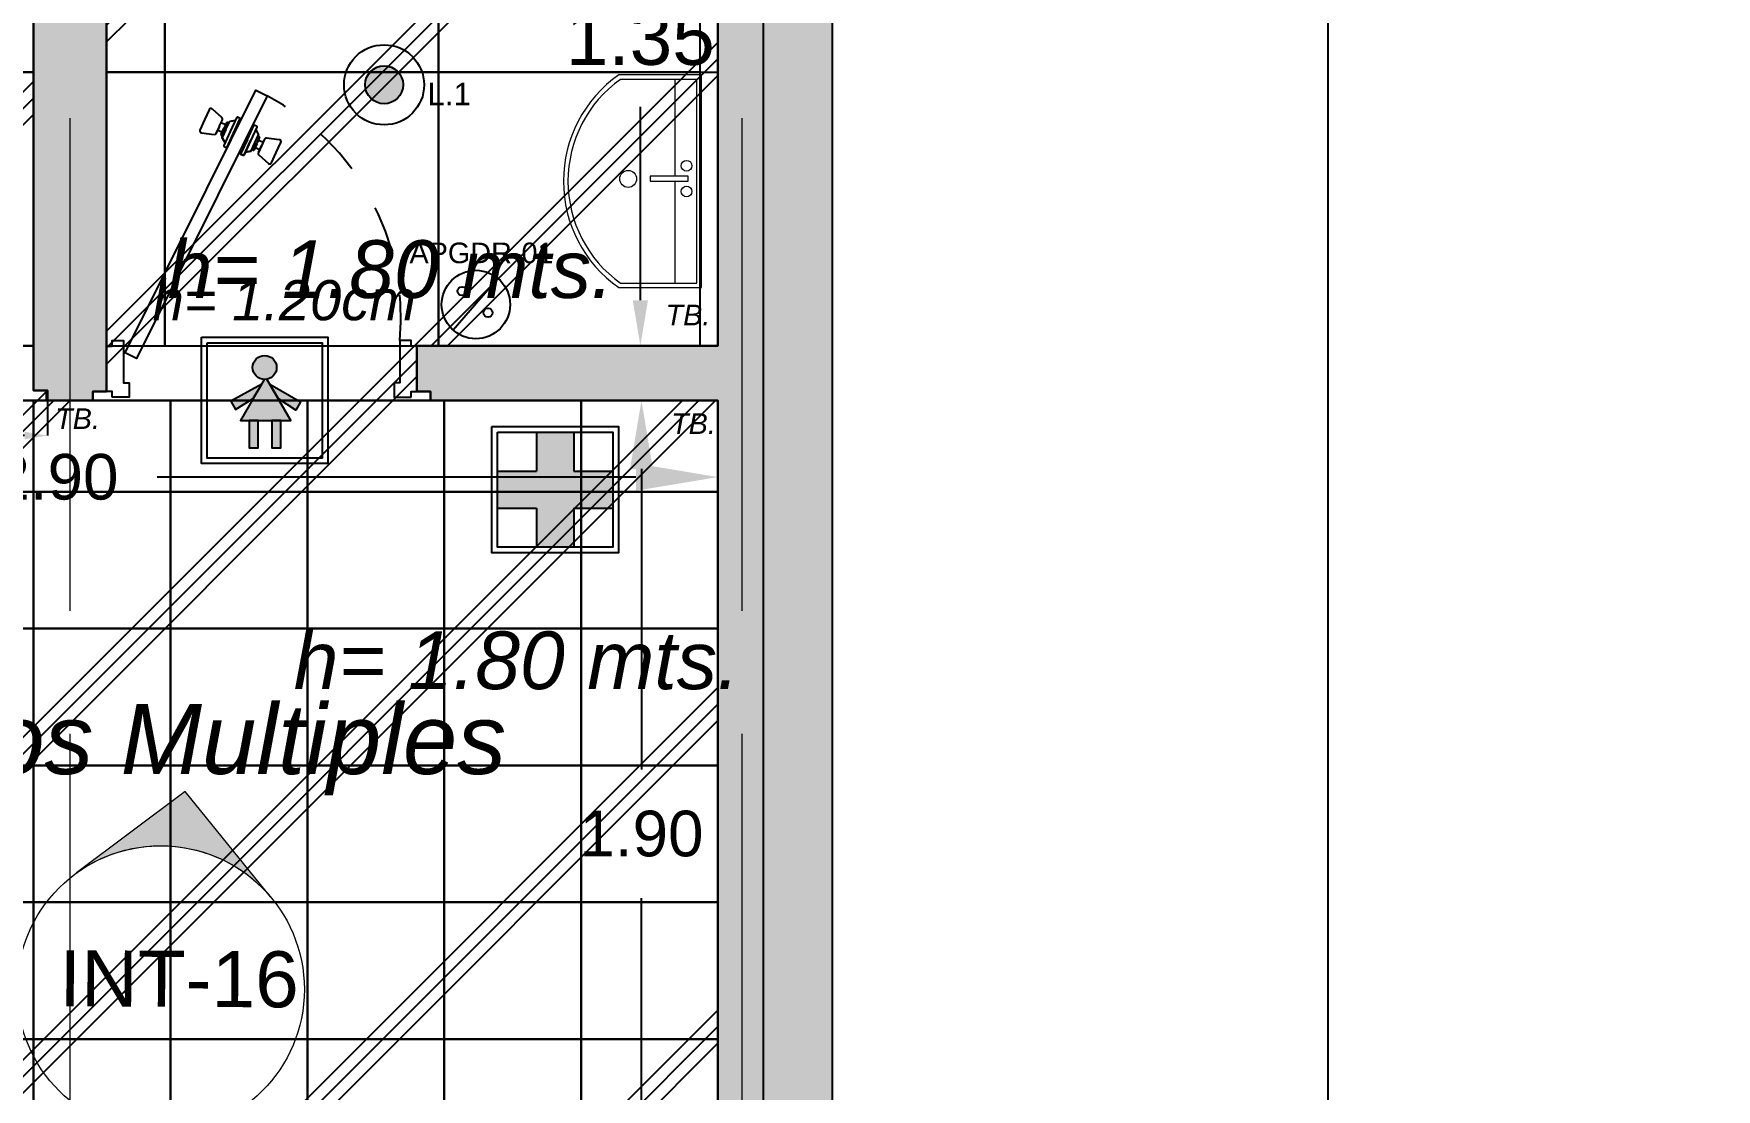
# Model space of a CAD drawing. Header units: millimetres. Extents: x 10930 to 21977, y 3767 to 7635.
# Drawn here: x 10978.032 to 10981.721, y 3818.488 to 3820.802 of the extents above; entities that cross this region are included whole.
import ezdxf

# ---------------------------------------------------------------- set-up
doc = ezdxf.new("R2010")
doc.units = ezdxf.units.MM
doc.linetypes.add('ACAD_ISO02W100', pattern=[15, 12, -3])
doc.linetypes.add('X_PP NEW$0$HIDDEN2', pattern=[0.1875, 0.125, -0.0625])
for name, color, linetype, lineweight in [('CONTACTOS', 40, 'Continuous', 18), ('COTAS', 161, 'ACAD_ISO02W100', 20), ('INFORMACION DE AREAS', 252, 'Continuous', 18), ('LAM-Imagenes EXT', 251, 'Continuous', 18), ('LUMINARIAS', 3, 'Continuous', 18), ('MUEBLES', 251, 'Continuous', 18), ('MURO TABLAROKA', 253, 'Continuous', 25), ('PLAFON', 151, 'Continuous', 25)]:
    doc.layers.add(name, color=color, linetype=linetype, lineweight=lineweight)
for name, color, linetype in [('IMAGENES', 191, 'Continuous'), ('LOCALES COLINDANTES', 50, 'Continuous'), ('MEDIDAS.', 75, 'Continuous'), ('MUROS - ARQ.', 251, 'Continuous'), ('MUROS ACABADO.', 201, 'Continuous'), ('PISO PATIO DE SERVICIO', 132, 'Continuous'), ('PISO PATIO PUBLICO', 142, 'Continuous'), ('PUERTAS', 171, 'Continuous'), ('SEÑALIZACION', 31, 'Continuous')]:
    doc.layers.add(name, color=color, linetype=linetype)
doc.styles.get("Standard").update_dxf_attribs({"font": 'arial.ttf'})
doc.dimstyles.get("Standard").update_dxf_attribs({"dimtxt": 0.15, "dimasz": 0.18, "dimexe": 0.18, "dimexo": 0.0625, "dimgap": 0.09, "dimtad": 0, "dimtih": 1, "dimtoh": 1, "dimzin": 0, "dimdsep": 46, "dimtxsty": 'Standard', "dimblk2": 'ARCHTICK', "dimcen": 0.09, "dimadec": 0, "dimazin": 0, "dimtfac": 1, "dimtofl": 0, "dimtmove": 0, "dimatfit": 3, "dimfxl": 1, "dimtolj": 1, "dimtzin": 0, "dimarcsym": 0})

# ---------------------------------------------------------------- blocks, each defined once
blk = doc.blocks.new('5')
at = {"color": 0, "linetype": 'ByBlock', "ltscale": 10}
for p, q in [((10978.47396741349, 3820.611954263243), (10978.46191824845, 3820.609602024347)), ((10978.44516197272, 3820.585954996522), (10978.43536931286, 3820.590437640958)), ((10978.44516197272, 3820.585954996522), (10978.43536931286, 3820.590437640958)), ((10978.45258803494, 3820.60217776468), (10978.44279537508, 3820.606660409116)), ((10978.44299124519, 3820.581212885777), (10978.44887500384, 3820.5940663806)), ((10978.44612696293, 3820.577875250351), (10978.44384403278, 3820.578920274304)), ((10978.45173393102, 3820.563383618288), (10978.44563997836, 3820.574040970069)), ((10978.46292589475, 3820.587634507254), (10978.44897760084, 3820.557163453881)), ((10978.45533483678, 3820.552351150606), (10978.47000304263, 3820.584394903507)), ((10978.51874620604, 3820.591456522271), (10978.5248401587, 3820.58079917049)), ((10978.44983038842, 3820.554870842409), (10978.45533483678, 3820.552351150606)), ((10978.49651272357, 3820.542885877316), (10978.50856188861, 3820.545238116212)), ((10978.51789210212, 3820.55266237588), (10978.52768476198, 3820.548179731443)), ((10978.51789210212, 3820.55266237588), (10978.52768476198, 3820.548179731443)), ((10978.52531816434, 3820.568885144036), (10978.5351108242, 3820.564402499601))]:
    blk.add_line(p, q, dxfattribs=at)
for points in [[(10978.41077640342, 3820.460824681137), (10978.51876970788, 3820.678230148555), (10978.54368480782, 3820.665853900595), (10978.43569150335, 3820.448448433174), (10978.25777425185, 3820.090276383388, -0.4142135623725696), (10978.2575779816, 3820.09021038943), (10978.23279401377, 3820.102521499244)], [(10978.47916680012, 3820.618958348211, 0.4142135623730211), (10978.47687418865, 3820.618105560626), (10978.46292589475, 3820.587634507254), (10978.44897760084, 3820.557163453881, 0.4142135623730213), (10978.44983038842, 3820.55487084241), (10978.45533483678, 3820.552351150606), (10978.47000304263, 3820.584394903507), (10978.48467124847, 3820.616438656409)]]:
    blk.add_lwpolyline(points, format="xyb", close=True, dxfattribs=at)
for points in [[(10978.43906797155, 3820.598517627447), (10978.44580701139, 3820.6132395457, 0.3282666023422925), (10978.44476321142, 3820.618257649308), (10978.42384176685, 3820.637031416832, 0.5057218155400193), (10978.41702206918, 3820.635612872942), (10978.40681681139, 3820.613318751763), (10978.39661155361, 3820.591024630586, 0.5057218155400198), (10978.39999466127, 3820.584935695891), (10978.42787728657, 3820.581369129396, 0.328266602342292), (10978.43235767655, 3820.583858504374), (10978.43909671639, 3820.598580422628), (10978.43235767655, 3820.583858504374)], [(10978.46009336816, 3820.606380173267), (10978.45705137395, 3820.607772663009, 0.4142135623730951), (10978.45475876247, 3820.606919875424), (10978.44887500384, 3820.5940663806), (10978.44299124519, 3820.581212885777, 0.4142135623730951), (10978.44384403278, 3820.578920274304), (10978.44688602699, 3820.577527784562)], [(10978.45348969757, 3820.591953978914), (10978.44557652768, 3820.574667088929, 0.2458835258839871), (10978.44566137535, 3820.573065160049), (10978.45164008112, 3820.562979833941), (10978.44566137535, 3820.573065160049, -0.2458835258839871), (10978.44557652768, 3820.574667088929), (10978.45348969757, 3820.591953978914), (10978.46140286747, 3820.609240868898, -0.2458835258839872), (10978.46267083064, 3820.6102235411), (10978.47421170838, 3820.612289180566)], [(10978.50047709444, 3820.570445237052), (10978.48580888859, 3820.538401484149), (10978.49131333694, 3820.535881792348, 0.4142135623730211), (10978.49360594842, 3820.536734579934), (10978.50755424232, 3820.567205633306), (10978.49360594842, 3820.536734579934, -0.4142135623730212), (10978.49131333694, 3820.535881792348), (10978.48580888859, 3820.538401484149), (10978.50047709444, 3820.570445237052), (10978.51514530029, 3820.602488989952), (10978.52064974864, 3820.59996929815, -0.4142135623730214), (10978.52150253622, 3820.597676686678), (10978.50755424232, 3820.567205633306)], [(10978.51699043949, 3820.562886161645), (10978.5090772696, 3820.54559927166, -0.245883525883987), (10978.50780930642, 3820.544616599459), (10978.49626842869, 3820.542550959992), (10978.50780930642, 3820.544616599459, 0.2458835258839871), (10978.5090772696, 3820.54559927166), (10978.51699043949, 3820.562886161645), (10978.52490360939, 3820.58017305163, 0.2458835258839873), (10978.52481876171, 3820.581774980511), (10978.51884005595, 3820.591860306619)], [(10978.52160513323, 3820.560773759958), (10978.52748889187, 3820.573627254782, 0.4142135623730953), (10978.52663610428, 3820.575919866254), (10978.52359411007, 3820.577312355998)], [(10978.52467312567, 3820.541600594859), (10978.53141216551, 3820.556322513112), (10978.52467312567, 3820.541600594859, 0.3282666023422931), (10978.52571692564, 3820.536582491251), (10978.54663837021, 3820.517808723727, 0.5057218155400184), (10978.55345806789, 3820.519227267617), (10978.56366332567, 3820.541521388795), (10978.57386858345, 3820.563815509973, 0.5057218155400196), (10978.57048547579, 3820.569904444671), (10978.54260285049, 3820.573471011164, 0.3282666023422925), (10978.53812246051, 3820.570981636185), (10978.53138342067, 3820.556259717931)], [(10978.51114583297, 3820.548112501504), (10978.51342876312, 3820.547067477549, 0.4142135623730949), (10978.51572137459, 3820.547920265135), (10978.52160513323, 3820.560773759958), (10978.51572137459, 3820.547920265135, -0.414213562373095), (10978.51342876312, 3820.547067477549), (10978.51038676891, 3820.548459967293)]]:
    blk.add_lwpolyline(points, format="xyb", dxfattribs=at)
for points in [[(10978.20446748855, 3820.005637550809), (10978.20446748855, 3820.01802254526), (10978.1920824941, 3820.01802254526), (10978.1920824941, 3820.117102500859), (10978.20446748855, 3820.117102500859), (10978.20446748855, 3820.129487495309), (10978.22923747745, 3820.129487495309), (10978.22923747745, 3820.036600036935), (10978.2416224719, 3820.036600036935), (10978.2416224719, 3820.005637550809)], [(10978.85970407394, 3820.005637550809), (10978.85970407394, 3820.018022545259), (10978.87208906839, 3820.018022545259), (10978.87208906839, 3820.117102500858), (10978.85970407394, 3820.117102500858), (10978.85970407394, 3820.129487495309), (10978.83493408503, 3820.129487495309), (10978.83493408503, 3820.036600036934), (10978.82254909058, 3820.036600036934), (10978.82254909058, 3820.005637550809)]]:
    blk.add_lwpolyline(points, close=True, dxfattribs=at)
blk.add_circle((10978.23128525794, 3820.103692592985), 0.001792398707758874, dxfattribs=at)
at = {"color": 8, "linetype": 'X_PP NEW$0$HIDDEN2', "ltscale": 0.5}
blk.add_arc((10978.28730007904, 3820.179377873252), 0.5499018588170375, 354.794627190269, 62.20967602454235, dxfattribs=at)
at = {"color": 0, "linetype": 'ByBlock', "ltscale": 10}
for centre, start, end in [((10978.44456394473, 3820.580492973834), 155.4037985902272, 245.4037985901143), ((10978.45049881659, 3820.556467108924), 157.3104642712322, 245.4037985901143), ((10978.45055030037, 3820.556443541938), 155.4037985902272, 245.4037985901143), ((10978.49208473266, 3820.537430924891), 245.4037985901143, 333.4971329092748)]:
    blk.add_arc(centre, 0.001729640718321875, start, end, dxfattribs=at)
blk = doc.blocks.new('*D53')
at = {"layer": 'Defpoints', "color": 0, "transparency": 16777216}
for p in [(10979.53208906839, 3819.99802254526), (10979.36447630925, 3818.098022545259), (10979.53208906839, 3818.098022545259)]:
    blk.add_point(p, dxfattribs=at)
at = {"layer": 'MEDIDAS.', "color": 0, "lineweight": -2, "transparency": 16777216}
for p, q in [((10979.53208906839, 3819.99802254526), (10979.36447630925, 3819.99802254526)), ((10979.36447630925, 3819.848022545259), (10979.36447630925, 3819.189079844032)), ((10979.36447630925, 3818.24802254526), (10979.36447630925, 3818.906965246488)), ((10979.53208906839, 3818.098022545259), (10979.36447630925, 3818.098022545259))]:
    blk.add_line(p, q, dxfattribs=at)
at = {"layer": 'MEDIDAS.', "color": 0, "transparency": 16777216}
for points in [[(10979.33947630925, 3819.848022545259), (10979.38947630925, 3819.848022545259), (10979.36447630925, 3819.99802254526)], [(10979.33947630925, 3818.24802254526), (10979.38947630925, 3818.24802254526), (10979.36447630925, 3818.098022545259)]]:
    blk.add_solid(points, dxfattribs=at)
at = {"layer": 'MEDIDAS.', "color": 0, "transparency": 16777216, "insert": (10979.36447630925, 3819.048022545262), "char_height": 0.1, "attachment_point": 5}
blk.add_mtext('\\A1;1.90', dxfattribs=at)
blk = doc.blocks.new('_ArchTick')
at = {"color": 0, "linetype": 'ByBlock', "const_width": 0.15}
blk.add_lwpolyline([(-0.5, -0.5), (0.5, 0.5)], dxfattribs=at)
blk = doc.blocks.new('*D64')
at = {"layer": 'Defpoints', "color": 0, "transparency": 16777216}
for p in [(10979.53208906839, 3821.468022545259), (10979.36197027881, 3820.118022545259), (10979.53208906839, 3820.118022545259)]:
    blk.add_point(p, dxfattribs=at)
at = {"layer": 'MEDIDAS.', "color": 0, "lineweight": -2, "transparency": 16777216}
for p, q in [((10979.53208906839, 3821.468022545259), (10979.36197027881, 3821.468022545259)), ((10979.36197027881, 3821.368022545259), (10979.36197027881, 3820.94433223148)), ((10979.36197027881, 3820.218022545259), (10979.36197027881, 3820.641712859038)), ((10979.53208906839, 3820.118022545259), (10979.36197027881, 3820.118022545259))]:
    blk.add_line(p, q, dxfattribs=at)
at = {"layer": 'MEDIDAS.', "color": 0, "transparency": 16777216}
for points in [[(10979.34530361214, 3821.368022545259), (10979.37863694547, 3821.368022545259), (10979.36197027881, 3821.468022545259)], [(10979.34530361214, 3820.218022545259), (10979.37863694547, 3820.218022545259), (10979.36197027881, 3820.118022545259)]]:
    blk.add_solid(points, dxfattribs=at)
at = {"layer": 'MEDIDAS.', "color": 0, "transparency": 16777216, "insert": (10979.36197027881, 3820.793022545261), "char_height": 0.12, "attachment_point": 5}
blk.add_mtext('\\A1;1.35', dxfattribs=at)
blk = doc.blocks.new('*D67')
at = {"layer": 'Defpoints', "color": 0, "transparency": 16777216}
for p in [(10977.32208906839, 3820.01802254526), (10978.06206605081, 3820.020228032517), (10978.06206605081, 3819.921163518525)]:
    blk.add_point(p, dxfattribs=at)
at = {"layer": 'MEDIDAS.', "color": 0, "lineweight": -2, "transparency": 16777216}
for p, q in [((10977.32208906839, 3820.01802254526), (10977.32208906839, 3819.921163518525)), ((10978.06206605081, 3820.020228032517), (10978.06206605081, 3819.921163518525)), ((10977.37208906839, 3819.921163518525), (10977.47240498115, 3819.921163518525)), ((10978.01206605081, 3819.921163518525), (10977.91175013804, 3819.921163518525))]:
    blk.add_line(p, q, dxfattribs=at)
at = {"layer": 'MEDIDAS.', "color": 0, "transparency": 16777216}
for points in [[(10977.37208906839, 3819.929496851858), (10977.37208906839, 3819.912830185192), (10977.32208906839, 3819.921163518525)], [(10978.01206605081, 3819.929496851858), (10978.01206605081, 3819.912830185192), (10978.06206605081, 3819.921163518525)]]:
    blk.add_solid(points, dxfattribs=at)
at = {"layer": 'MEDIDAS.', "color": 0, "transparency": 16777216, "insert": (10977.6920775596, 3819.921163518525), "char_height": 0.1, "attachment_point": 5}
blk.add_mtext('\\A1;0.74', dxfattribs=at)
blk = doc.blocks.new('*D68')
at = {"layer": 'Defpoints', "color": 0, "transparency": 16777216}
for p in [(10976.63208906839, 3819.99802254526), (10979.53208906839, 3819.99802254526), (10979.53208906839, 3819.830182308096)]:
    blk.add_point(p, dxfattribs=at)
at = {"layer": 'MEDIDAS.', "color": 0, "lineweight": -2, "transparency": 16777216}
for p, q in [((10976.63208906839, 3819.99802254526), (10976.63208906839, 3819.830182308096)), ((10979.53208906839, 3819.99802254526), (10979.53208906839, 3819.830182308096)), ((10976.81208906839, 3819.830182308096), (10977.86152972323, 3819.830182308096)), ((10979.35208906838, 3819.830182308096), (10978.30264841354, 3819.830182308096))]:
    blk.add_line(p, q, dxfattribs=at)
at = {"layer": 'MEDIDAS.', "color": 0, "transparency": 16777216}
for points in [[(10976.81208906839, 3819.860182308097), (10976.81208906839, 3819.800182308096), (10976.63208906839, 3819.830182308096)], [(10979.35208906838, 3819.860182308097), (10979.35208906838, 3819.800182308096), (10979.53208906839, 3819.830182308096)]]:
    blk.add_solid(points, dxfattribs=at)
at = {"layer": 'MEDIDAS.', "color": 0, "transparency": 16777216, "insert": (10978.08208906839, 3819.830182308096), "char_height": 0.1, "attachment_point": 5}
blk.add_mtext('\\A1;2.90', dxfattribs=at)
blk = doc.blocks.new('*D69')
at = {"layer": 'Defpoints', "color": 0, "transparency": 16777216}
for p in [(10979.63208906838, 3821.568022545259), (10979.63208906838, 3796.039019220638), (10980.86860940793, 3796.039019220638)]:
    blk.add_point(p, dxfattribs=at)
at = {"layer": 'MEDIDAS.', "color": 0, "lineweight": -2, "transparency": 16777216}
for p, q in [((10979.63208906838, 3821.568022545259), (10980.86860940793, 3821.568022545259)), ((10980.86860940793, 3821.388022545259), (10980.86860940793, 3809.14897790887)), ((10980.86860940793, 3796.219019220638), (10980.86860940793, 3808.458063857028)), ((10979.63208906838, 3796.039019220638), (10980.86860940793, 3796.039019220638))]:
    blk.add_line(p, q, dxfattribs=at)
at = {"layer": 'MEDIDAS.', "color": 0, "transparency": 16777216}
for points in [[(10980.83860940793, 3821.388022545259), (10980.89860940793, 3821.388022545259), (10980.86860940793, 3821.568022545259)], [(10980.83860940793, 3796.219019220638), (10980.89860940793, 3796.219019220638), (10980.86860940793, 3796.039019220638)]]:
    blk.add_solid(points, dxfattribs=at)
at = {"layer": 'MEDIDAS.', "color": 0, "transparency": 16777216, "insert": (10980.86860940793, 3808.803520882951), "char_height": 0.5, "attachment_point": 5}
blk.add_mtext('\\A1;25.53', dxfattribs=at)
blk = doc.blocks.new('LAVAMANO')
at = {"layer": 'MUEBLES'}
for points in [[(-0.2332217804616334, 0.1806865377940596), (-0.2332217804616334, 0), (0.2332217804616334, 0), (0.2332217804616334, 0.1806865377940596)], [(-0.2232217804616425, 0.1775107285616571), (-0.2232217804616425, 0.01000000000001933), (0.2232217804616425, 0.01000000000001933), (0.2232217804616425, 0.1775107285616571)], [(-0.2332217804616334, 0.05796295405033902), (-0.2332217804616334, 0), (0.2332217804616334, 0), (0.2332217804616334, 0.05796295405033902)], [(0, 0.05796295405033902), (-0.2232217804616425, 0.05796295405033902)], [(0.2232217804616425, 0.05796295405033902), (0.01141748218856264, 0.05796295405033902)]]:
    blk.add_lwpolyline(points, dxfattribs=at)
blk.add_lwpolyline([(0, 0.0289814770251553), (0.01141748218856264, 0.0289814770251553), (0.01141748218856264, 0.1118598739974175), (0, 0.1118598739974175)], close=True, dxfattribs=at)
for centre, radius in [((0.00520052346587363, 0.1604488311193677), 0.01856544110100344), ((-0.022502312838526, 0.03244768362171158), 0.01176681548696479), ((0.03391979502708864, 0.03244768362171158), 0.01176681548696479)]:
    blk.add_circle(centre, radius, dxfattribs=at)
for radius, start, end in [(0.2844159587462228, 34.91496188256804, 145.0850381174365), (0.2744159587462228, 35.56628683280031, 144.4337131671997)]:
    blk.add_arc((0, 0.01789821294292437), radius, start, end, dxfattribs=at)
blk = doc.blocks.new('APAGADOR')
at = {"layer": 'CONTACTOS', "lineweight": -3}
blk.add_line((10969.11255601826, 3793.503574487266), (10969.22237966991, 3793.630619076815), dxfattribs=at)
for centre, radius in [((10969.16873511096, 3793.565911402636), 0.08405249432331706), ((10969.13479125236, 3793.598664492933), 0.01092187035055596), ((10969.19868612643, 3793.545919181677), 0.01092187035055596)]:
    blk.add_circle(centre, radius, dxfattribs=at)
at = {"layer": 'CONTACTOS', "color": 7}
blk.add_text('APGDR-01', height=0.05069495863470844, dxfattribs=at).set_placement((10969.00554020068, 3793.667436922668))
blk = doc.blocks.new('ll-1')
at = {"layer": 'LUMINARIAS', "lineweight": -3}
h = blk.add_hatch(color=256, dxfattribs=at)
h.dxf.hatch_style = 1
edge = h.paths.add_edge_path()
edge.add_arc((10972.74965545014, 3796.442394256191), 0.05919537952777127, 0, 360)
for radius in [0.1247892964683106, 0.05919537952777127]:
    blk.add_circle((10972.74965545014, 3796.442394256192), radius, dxfattribs=at)
at = {"layer": 'LUMINARIAS', "color": 10}
blk.add_text('L.1', height=0.06990148135530155, dxfattribs=at).set_placement((10972.88472330758, 3796.378761949044))
blk = doc.blocks.new('8')
at = {"layer": 'SEÑALIZACION'}
h = blk.add_hatch(color=20, dxfattribs=at)
h.dxf.hatch_style = 1
h.paths.add_polyline_path([(10998.31859435789, 3821.637342037475), (10998.31859435789, 3821.722898779377), (10998.23711174656, 3821.722898779377), (10998.23711174656, 3821.637342037475), (10998.15155500466, 3821.637342037475), (10998.15155500466, 3821.555859426141), (10998.23711174656, 3821.555859426141), (10998.23711174656, 3821.470302684239), (10998.31859435789, 3821.470302684239), (10998.31859435789, 3821.555859426141), (10998.4041510998, 3821.555859426141), (10998.4041510998, 3821.637342037475)])
at = {"layer": 'SEÑALIZACION', "color": 20}
for points in [[(10998.13933261296, 3821.735121171077), (10998.4163734915, 3821.735121171077), (10998.4163734915, 3821.458080292539), (10998.13933261296, 3821.458080292539)], [(10998.15155500466, 3821.722898779377), (10998.4041510998, 3821.722898779377), (10998.4041510998, 3821.470302684239), (10998.15155500466, 3821.470302684239)]]:
    blk.add_lwpolyline(points, close=True, dxfattribs=at)
for points in [[(10998.23711174656, 3821.722898779377), (10998.23711174656, 3821.637342037475)], [(10998.31859435789, 3821.722898779377), (10998.31859435789, 3821.637342037475)], [(10998.15155500466, 3821.637342037475), (10998.23711174656, 3821.637342037475)], [(10998.31859435789, 3821.637342037475), (10998.4041510998, 3821.637342037475)], [(10998.15155500466, 3821.555859426141), (10998.23711174656, 3821.555859426141)], [(10998.23711174656, 3821.555859426141), (10998.23711174656, 3821.470302684239)], [(10998.31859435789, 3821.555859426141), (10998.31859435789, 3821.470302684239)], [(10998.31859435789, 3821.555859426141), (10998.4041510998, 3821.555859426141)]]:
    blk.add_lwpolyline(points, dxfattribs=at)
blk = doc.blocks.new('mujer')
at = {"layer": 'SEÑALIZACION'}
h = blk.add_hatch(color=20, dxfattribs=at)
h.dxf.hatch_style = 1
edge = h.paths.add_edge_path()
edge.add_arc((10978.53839601044, 3820.070562699333), 0.02630699030007904, 0, 360)
edge = h.paths.add_edge_path()
edge.add_line((10978.53724134544, 3820.044281061496), (10978.48524493497, 3819.954220636761))
edge.add_line((10978.48524493497, 3819.954220636761), (10978.59576793265, 3819.954220636761))
edge.add_line((10978.59576793265, 3819.954220636761), (10978.54377152219, 3820.044281061495))
edge.add_line((10978.55439022077, 3819.954220636761), (10978.55439022077, 3819.89439344325))
edge.add_line((10978.55439022077, 3819.89439344325), (10978.57393041285, 3819.89439344325))
edge.add_line((10978.57393041285, 3819.89439344325), (10978.57393041285, 3819.954220636761))
edge.add_line((10978.50426201337, 3819.954220636761), (10978.50426201337, 3819.89439344325))
edge.add_line((10978.50426201337, 3819.89439344325), (10978.52431845886, 3819.89439344325))
edge.add_line((10978.52431845886, 3819.89439344325), (10978.52431845886, 3819.954220636761))
h = blk.add_hatch(color=20, dxfattribs=at)
h.dxf.hatch_style = 1
h.paths.add_polyline_path([(10978.53225344871, 3820.034204271858), (10978.46410442366, 3819.996590108487), (10978.47428189232, 3819.978150656305), (10978.51298138872, 3820.002261583879)])
h = blk.add_hatch(color=20, dxfattribs=at)
h.dxf.hatch_style = 1
h.paths.add_polyline_path([(10978.53724134544, 3820.044281061496), (10978.48524493497, 3819.954220636761), (10978.59576793265, 3819.954220636761), (10978.54339375693, 3820.044734802231)])
h = blk.add_hatch(color=20, dxfattribs=at)
h.dxf.hatch_style = 1
h.paths.add_polyline_path([(10978.54977175975, 3820.033783634233), (10978.61718345144, 3819.994863475891), (10978.60665261262, 3819.976623528005), (10978.5684248266, 3820.001475574734)])
h = blk.add_hatch(color=20, dxfattribs=at)
h.dxf.hatch_style = 1
h.paths.add_polyline_path([(10978.50426201337, 3819.954220636761), (10978.50426201337, 3819.89439344325), (10978.52431845886, 3819.89439344325), (10978.52431845886, 3819.954220636761)])
h.paths.add_polyline_path([(10978.55439022077, 3819.954220636761), (10978.55439022077, 3819.89439344325), (10978.57393041285, 3819.89439344325), (10978.57393041285, 3819.954220636761)])
at = {"layer": 'SEÑALIZACION', "color": 20}
for points in [[(10978.39987557117, 3820.136705653007), (10978.67691644971, 3820.136705653007), (10978.67691644971, 3819.85966477447), (10978.39987557117, 3819.85966477447)], [(10978.41209796287, 3820.124483261307), (10978.66469405801, 3820.124483261307), (10978.66469405801, 3819.871887166169), (10978.41209796287, 3819.871887166169)], [(10978.53724134544, 3820.044281061496), (10978.48524493497, 3819.954220636761), (10978.59576793265, 3819.954220636761), (10978.54339375693, 3820.044734802231)], [(10978.50426201337, 3819.954220636761), (10978.50426201337, 3819.89439344325), (10978.52431845886, 3819.89439344325), (10978.52431845886, 3819.954220636761)], [(10978.55439022077, 3819.954220636761), (10978.55439022077, 3819.89439344325), (10978.57393041285, 3819.89439344325), (10978.57393041285, 3819.954220636761)]]:
    blk.add_lwpolyline(points, close=True, dxfattribs=at)
for points in [[(10978.53225344871, 3820.034204271858), (10978.46410442366, 3819.996590108487), (10978.47428189232, 3819.978150656305), (10978.51298138872, 3820.002261583879), (10978.53225344871, 3820.034204271858)], [(10978.54977175975, 3820.033783634233), (10978.61718345144, 3819.994863475891), (10978.60665261262, 3819.976623528005), (10978.5684248266, 3820.001475574734), (10978.54977175975, 3820.033783634233)]]:
    blk.add_lwpolyline(points, dxfattribs=at)
blk.add_circle((10978.53839601044, 3820.070562699333), 0.02630699030007904, dxfattribs=at)
blk = doc.blocks.new('60x60 en baño')
at = {"layer": 'PISO PATIO DE SERVICIO', "color": 41}
for points in [[(10976.859863261, 3821.468022545259), (10976.859863261, 3821.318022545259), (10977.459863261, 3821.318022545259), (10977.459863261, 3821.468022545259)], [(10977.459863261, 3821.468022545259), (10977.459863261, 3821.318022545259), (10978.03206605081, 3821.318022545259)], [(10978.31985668671, 3821.468022545259), (10978.31985668671, 3821.318022545259), (10978.91985668671, 3821.318022545259), (10978.91985668671, 3821.468022545259)], [(10978.91985668671, 3821.468022545259), (10978.91985668671, 3821.318022545259), (10979.53208906839, 3821.318022545259)], [(10976.73208906839, 3820.718022545259), (10976.859863261, 3820.718022545259), (10976.859863261, 3821.318022545259), (10976.73208906839, 3821.318022545259)], [(10978.03206605081, 3821.318022545259), (10977.459863261, 3821.318022545259), (10977.459863261, 3820.718022545259), (10978.03206605081, 3820.718022545259)], [(10978.1920824941, 3820.718022545259), (10978.31985668671, 3820.718022545259), (10978.31985668671, 3821.318022545259), (10978.1920824941, 3821.318022545259)], [(10979.49205947652, 3821.318022545259), (10978.91985668671, 3821.318022545259), (10978.91985668671, 3820.718022545259), (10979.53208906839, 3820.718022545259)], [(10976.73208906839, 3820.11802254526), (10976.859863261, 3820.11802254526), (10976.859863261, 3820.71802254526), (10976.73208906839, 3820.71802254526)], [(10978.03206605081, 3820.718022545259), (10977.459863261, 3820.718022545259), (10977.459863261, 3820.118022545259), (10978.03206605081, 3820.118022545259)], [(10978.1920824941, 3820.11802254526), (10978.31985668671, 3820.11802254526), (10978.31985668671, 3820.71802254526), (10978.1920824941, 3820.71802254526)], [(10979.49205947652, 3820.718022545259), (10978.91985668671, 3820.718022545259), (10978.91985668671, 3820.118022545259), (10979.49205947652, 3820.118022545259)], [(10978.03206605081, 3820.118022545259), (10977.459863261, 3820.118022545259), (10977.459863261, 3819.99802254526), (10978.059863261, 3819.99802254526), (10978.059863261, 3820.020228032517)]]:
    blk.add_lwpolyline(points, dxfattribs=at)
for points in [[(10976.859863261, 3820.718022545259), (10977.459863261, 3820.718022545259), (10977.459863261, 3821.318022545259), (10976.859863261, 3821.318022545259)], [(10978.31985668671, 3820.718022545259), (10978.91985668671, 3820.718022545259), (10978.91985668671, 3821.318022545259), (10978.31985668671, 3821.318022545259)], [(10976.859863261, 3820.118022545259), (10977.459863261, 3820.118022545259), (10977.459863261, 3820.718022545259), (10976.859863261, 3820.718022545259)], [(10978.31985668671, 3820.118022545259), (10978.91985668671, 3820.118022545259), (10978.91985668671, 3820.718022545259), (10978.31985668671, 3820.718022545259)]]:
    blk.add_lwpolyline(points, close=True, dxfattribs=at)
at = {"layer": 'PISO PATIO PUBLICO', "color": 41}
for p, q in [((10979.49205947652, 3821.468022545259), (10979.49205947652, 3820.718022545259)), ((10979.49205947652, 3820.718022545259), (10979.49205947652, 3820.118022545259))]:
    blk.add_line(p, q, dxfattribs=at)
for points in [[(10978.90208906839, 3819.99802254526), (10978.90208906839, 3820.01802254526), (10978.87208906839, 3820.01802254526), (10978.87208906839, 3820.118022545259), (10979.53208906839, 3820.118022545259), (10979.53208906839, 3821.468022545259), (10978.1920824941, 3821.468022545259), (10978.1920824941, 3820.01802254526), (10978.1620824941, 3820.01802254526), (10978.1620824941, 3819.99802254526), (10978.0620824941, 3819.99802254526), (10978.06206605081, 3820.020228032517), (10978.03206605081, 3820.020228032517), (10978.03206605081, 3821.468022545259), (10976.73208906839, 3821.468022545259), (10976.73208906839, 3820.11802254526), (10977.35208906839, 3820.11802254526), (10977.35208906839, 3820.01802254526), (10977.32208906839, 3820.01802254526), (10977.32208906839, 3819.99802254526)], [(10977.32208906839, 3819.99802254526), (10977.459863261, 3819.99802254526)], [(10978.1620824941, 3819.99802254526), (10978.90208906839, 3819.99802254526)]]:
    blk.add_lwpolyline(points, dxfattribs=at)
at = {"layer": 'PISO PATIO DE SERVICIO', "color": 230, "attachment_point": 1}
for insert, char_height in [((10976.87414020708, 3821.303967178251), 0.0381263474864378), ((10978.33428370149, 3821.30396717825), 0.03712571447668752)]:
    blk.add_mtext_dynamic_manual_height_columns('{\\fArial|b0|i1|c0|p34;PISO DE .60X.60\\PCOLOR BEIGE CLARO, \\PBAÑOS. }', width=3.702998878402042, gutter_width=12.5, heights=[0], dxfattribs=dict(at, insert=insert, char_height=char_height))
blk = doc.blocks.new('piso de patio de servicio')
at = {"layer": 'PISO PATIO DE SERVICIO', "color": 254}
for points in [[(10977.73208906839, 3819.798022545262), (10978.03208906839, 3819.798022545262), (10978.03208906839, 3819.99802254526), (10977.73208906839, 3819.99802254526)], [(10978.03208906839, 3819.798022545262), (10978.33208906839, 3819.798022545262), (10978.33208906839, 3819.99802254526), (10978.03208906839, 3819.99802254526)], [(10978.33208906838, 3819.798022545262), (10978.63208906838, 3819.798022545262), (10978.63208906838, 3819.99802254526), (10978.33208906838, 3819.99802254526)], [(10978.63208906838, 3819.798022545262), (10978.93208906838, 3819.798022545262), (10978.93208906838, 3819.99802254526), (10978.63208906838, 3819.99802254526)], [(10978.93208906838, 3819.798022545262), (10979.23208906838, 3819.798022545262), (10979.23208906838, 3819.99802254526), (10978.93208906838, 3819.99802254526)], [(10979.23208906838, 3819.798022545262), (10979.53208906838, 3819.798022545262), (10979.53208906838, 3819.99802254526), (10979.23208906838, 3819.99802254526)], [(10977.73208906839, 3819.498022545261), (10978.03208906839, 3819.498022545261), (10978.03208906839, 3819.798022545262), (10977.73208906839, 3819.798022545262)], [(10978.03208906839, 3819.498022545261), (10978.33208906838, 3819.498022545261), (10978.33208906838, 3819.798022545262), (10978.03208906839, 3819.798022545262)], [(10978.33208906838, 3819.498022545261), (10978.63208906838, 3819.498022545261), (10978.63208906838, 3819.798022545262), (10978.33208906838, 3819.798022545262)], [(10978.63208906838, 3819.498022545261), (10978.93208906838, 3819.498022545261), (10978.93208906838, 3819.798022545262), (10978.63208906838, 3819.798022545262)], [(10978.93208906838, 3819.498022545261), (10979.23208906838, 3819.498022545261), (10979.23208906838, 3819.798022545262), (10978.93208906838, 3819.798022545262)], [(10979.23208906838, 3819.498022545261), (10979.53208906838, 3819.498022545261), (10979.53208906838, 3819.798022545262), (10979.23208906838, 3819.798022545262)], [(10977.73208906839, 3819.198022545261), (10978.03208906839, 3819.198022545261), (10978.03208906839, 3819.498022545261), (10977.73208906839, 3819.498022545261)], [(10978.03208906839, 3819.198022545261), (10978.33208906838, 3819.198022545261), (10978.33208906838, 3819.498022545261), (10978.03208906839, 3819.498022545261)], [(10978.33208906838, 3819.198022545261), (10978.63208906838, 3819.198022545261), (10978.63208906838, 3819.498022545261), (10978.33208906838, 3819.498022545261)], [(10978.63208906838, 3819.198022545261), (10978.93208906838, 3819.198022545261), (10978.93208906838, 3819.498022545261), (10978.63208906838, 3819.498022545261)], [(10978.93208906838, 3819.198022545261), (10979.23208906838, 3819.198022545261), (10979.23208906838, 3819.498022545261), (10978.93208906838, 3819.498022545261)], [(10979.23208906838, 3819.198022545261), (10979.53208906838, 3819.198022545261), (10979.53208906838, 3819.498022545261), (10979.23208906838, 3819.498022545261)], [(10977.73208906839, 3818.898022545261), (10978.03208906839, 3818.898022545261), (10978.03208906839, 3819.198022545261), (10977.73208906839, 3819.198022545261)], [(10978.03208906839, 3818.898022545261), (10978.33208906838, 3818.898022545261), (10978.33208906838, 3819.198022545261), (10978.03208906839, 3819.198022545261)], [(10978.33208906838, 3818.898022545261), (10978.63208906838, 3818.898022545261), (10978.63208906838, 3819.198022545261), (10978.33208906838, 3819.198022545261)], [(10978.63208906838, 3818.898022545261), (10978.93208906838, 3818.898022545261), (10978.93208906838, 3819.198022545261), (10978.63208906838, 3819.198022545261)], [(10978.93208906838, 3818.898022545261), (10979.23208906838, 3818.898022545261), (10979.23208906838, 3819.198022545261), (10978.93208906838, 3819.198022545261)], [(10979.23208906838, 3818.898022545261), (10979.53208906838, 3818.898022545261), (10979.53208906838, 3819.198022545261), (10979.23208906838, 3819.198022545261)], [(10977.73208906839, 3818.598022545261), (10978.03208906839, 3818.598022545261), (10978.03208906839, 3818.898022545261), (10977.73208906839, 3818.898022545261)], [(10978.03208906839, 3818.598022545261), (10978.33208906838, 3818.598022545261), (10978.33208906838, 3818.898022545261), (10978.03208906839, 3818.898022545261)], [(10978.33208906838, 3818.598022545261), (10978.63208906838, 3818.598022545261), (10978.63208906838, 3818.898022545261), (10978.33208906838, 3818.898022545261)], [(10978.63208906838, 3818.598022545261), (10978.93208906838, 3818.598022545261), (10978.93208906838, 3818.898022545261), (10978.63208906838, 3818.898022545261)], [(10978.93208906838, 3818.598022545261), (10979.23208906838, 3818.598022545261), (10979.23208906838, 3818.898022545261), (10978.93208906838, 3818.898022545261)], [(10979.23208906838, 3818.598022545261), (10979.53208906838, 3818.598022545261), (10979.53208906838, 3818.898022545261), (10979.23208906838, 3818.898022545261)], [(10977.73208906839, 3818.298022545261), (10978.03208906839, 3818.298022545261), (10978.03208906839, 3818.598022545261), (10977.73208906839, 3818.598022545261)], [(10978.03208906839, 3818.298022545261), (10978.33208906838, 3818.298022545261), (10978.33208906838, 3818.598022545261), (10978.03208906839, 3818.598022545261)], [(10978.33208906838, 3818.298022545261), (10978.63208906838, 3818.298022545261), (10978.63208906838, 3818.598022545261), (10978.33208906838, 3818.598022545261)], [(10978.63208906838, 3818.298022545261), (10978.93208906838, 3818.298022545261), (10978.93208906838, 3818.598022545261), (10978.63208906838, 3818.598022545261)], [(10978.93208906838, 3818.298022545261), (10979.23208906838, 3818.298022545261), (10979.23208906838, 3818.598022545261), (10978.93208906838, 3818.598022545261)], [(10979.23208906838, 3818.298022545261), (10979.53208906838, 3818.298022545261), (10979.53208906838, 3818.598022545261), (10979.23208906838, 3818.598022545261)]]:
    blk.add_lwpolyline(points, close=True, dxfattribs=at)
blk = doc.blocks.new('imagen when')
at = {"layer": 'LAM-Imagenes EXT'}
h = blk.add_hatch(color=151, dxfattribs=at)
h.dxf.hatch_style = 1
edge = h.paths.add_edge_path()
edge.add_line((10952.15346621833, 3801.671163682584), (10951.85695820798, 3801.690078690679))
edge.add_line((10951.85695820798, 3801.690078690679), (10951.82679211635, 3801.39450334555))
edge.add_arc((10952.13939332548, 3801.356585862014), 0.3148924443483298, 87.43853486839163, 173.0839991758962, ccw=False)
at = {"layer": 'LAM-Imagenes EXT', "color": 151}
blk.add_lwpolyline([(10952.15346621833, 3801.671163682584), (10951.85695820798, 3801.690078690679), (10951.82679211635, 3801.39450334555, -0.3921245748608314), (10952.15346621833, 3801.671163682584, 42.03721698194761)], format="xyb", dxfattribs=at)
blk.add_circle((10952.13939332548, 3801.356585862014), 0.314892444348787, dxfattribs=at)

msp = doc.modelspace()

# ---------------------------------------------------------------- hatches: boundary and pattern name
at = {"layer": 'LOCALES COLINDANTES'}
h = msp.add_hatch(color=9, dxfattribs=at)
h.dxf.hatch_style = 1
h.paths.add_polyline_path([(10979.63208906838, 3796.039019220638), (10979.63208906838, 3821.568022545259), (10967.33669844338, 3821.568022545261), (10967.33669844338, 3796.039019220638), (10967.18669844338, 3796.039019220638), (10967.18669844338, 3821.718022545261), (10979.78208906838, 3821.718022545259), (10979.78208906838, 3796.039019220638)])
at = {"layer": 'MURO TABLAROKA'}
h = msp.add_hatch(color=251, dxfattribs=at)
h.dxf.hatch_style = 1
h.paths.add_polyline_path([(10977.69669844339, 3796.039019220638), (10977.69669844339, 3796.28490261496), (10977.57538173587, 3796.28490261496), (10977.14669844339, 3796.191371714783), (10977.14669844339, 3796.789019220637), (10977.34669844339, 3796.789019220637), (10977.34669844339, 3796.899019220637), (10977.89127367204, 3796.899019220637), (10978.09669844339, 3800.580234538075), (10978.09669844339, 3808.733022545259), (10979.04669844339, 3808.73302254526), (10979.04669844339, 3811.553022545259), (10979.12208906839, 3811.553022545259), (10979.12208906839, 3816.098022545259), (10979.43208906838, 3816.098022545259), (10979.43208906838, 3817.99802254526), (10979.63208906839, 3817.99802254526), (10979.63208906838, 3821.568022545259), (10976.61409866797, 3821.56802254526), (10968.70669844339, 3818.627712147392), (10968.70669844339, 3818.521022545258), (10976.63208906839, 3821.468022545259), (10976.63208906839, 3819.99802254526), (10977.32208906839, 3819.99802254526), (10977.32208906839, 3820.01802254526), (10977.35208906839, 3820.01802254526), (10977.35208906839, 3820.11802254526), (10976.73208906839, 3820.11802254526), (10976.73208906839, 3821.468022545259), (10978.03206605081, 3821.468022545259), (10978.03206605081, 3820.020228032517), (10978.06206605081, 3820.020228032517), (10978.0620824941, 3819.99802254526), (10978.1620824941, 3819.99802254526), (10978.1620824941, 3820.01802254526), (10978.1920824941, 3820.01802254526), (10978.1920824941, 3821.468022545259), (10979.53208906839, 3821.468022545259), (10979.53208906839, 3820.118022545259), (10978.87208906839, 3820.118022545259), (10978.87208906839, 3820.01802254526), (10978.90208906839, 3820.01802254526), (10978.90208906839, 3819.99802254526), (10979.53208906839, 3819.99802254526), (10979.53208906839, 3818.098022545259), (10979.33208906838, 3818.098022545259), (10979.33208906838, 3816.198022545259), (10978.03208906839, 3816.198022545259), (10978.03208906839, 3816.098022545259), (10979.02208906838, 3816.098022545259), (10979.02208906838, 3811.653022545259), (10978.94669844339, 3811.653022545259), (10978.94669844339, 3808.833022545259), (10978.09669844339, 3808.833022545259), (10978.09669844339, 3812.533022545259), (10977.66169848133, 3813.598050093669), (10977.13169848133, 3813.598050093669), (10977.13169848133, 3814.448050093669), (10978.21169844339, 3814.448022545259), (10978.21169844339, 3814.548022545259), (10977.04169844339, 3814.548022545259), (10977.04169844339, 3814.513022545259), (10977.02669844339, 3814.513022545259), (10977.02669844339, 3812.633022545259), (10977.39669844339, 3812.633022545259), (10977.39669844339, 3812.533022545259), (10977.99669844339, 3812.533022545259), (10977.99669844339, 3800.583022545259), (10977.79669844339, 3796.999019220637), (10977.24669844339, 3796.999019220637), (10977.24669844339, 3796.889019220637), (10977.14669844339, 3796.889019220637), (10977.14669844339, 3796.939019220637), (10977.04669844339, 3796.939019220637), (10977.04669844339, 3796.039019220637), (10977.14669844339, 3796.039019220637), (10977.14669844339, 3796.089019220638), (10977.59669844339, 3796.187201038819), (10977.59669844339, 3796.039019220638)])
at = {"layer": 'PLAFON'}
h = msp.add_hatch(dxfattribs=at)
h.set_pattern_fill('JIS_RC_10', color=142, scale=0.05)
h.set_pattern_definition([(45, (0, 0), (-0.3535533905932737, 0.3535533905932738), []), (45, (0.03625, 0), (-0.3535533905932737, 0.3535533905932738), []), (45, (0.0725, 0), (-0.3535533905932737, 0.3535533905932738), [])])
h.paths.add_polyline_path([(10976.63208906839, 3821.468022545259), (10968.70669844339, 3818.521022545258), (10967.43669844339, 3818.521022545258), (10967.43669844339, 3815.681022545258), (10967.45669844339, 3815.681022545258), (10967.45669844339, 3815.081022545258), (10968.40669844339, 3815.081022545258), (10968.40669844339, 3815.681022545258), (10973.40669844339, 3815.681022545258), (10973.40669844338, 3816.281022545258), (10974.60669844339, 3816.281022545258), (10974.60669844339, 3815.681022545259), (10977.12669844339, 3815.681022545259), (10977.12669844339, 3815.096022545259), (10977.04169844339, 3815.096022545259), (10977.04169844339, 3815.131022545258), (10977.02669844339, 3815.131022545258), (10977.02669844339, 3814.513022545259), (10977.04169844339, 3814.513022545259), (10977.04169844339, 3814.548022545259), (10978.21169844339, 3814.548022545259), (10978.21169844339, 3814.448022545259), (10977.13169848133, 3814.448050093669), (10977.13169848133, 3813.598050093669), (10977.66169848133, 3813.598050093669), (10978.09669844339, 3812.533022545259), (10978.09669844339, 3808.833022545259), (10978.94669844339, 3808.833022545259), (10978.94669844339, 3811.653022545259), (10979.02208906838, 3811.653022545259), (10979.02208906838, 3816.098022545259), (10978.03208906839, 3816.098022545259), (10978.03208906839, 3816.198022545259), (10979.33208906838, 3816.198022545259), (10979.33208906838, 3818.098022545259), (10979.53208906839, 3818.098022545259), (10979.53208906839, 3819.99802254526), (10978.90208906839, 3819.99802254526), (10978.90208906839, 3820.01802254526), (10978.87208906839, 3820.01802254526), (10978.87208906839, 3820.118022545259), (10979.53208906839, 3820.118022545259), (10979.53208906839, 3821.468022545259), (10978.1920824941, 3821.468022545259), (10978.1920824941, 3820.01802254526), (10978.1620824941, 3820.01802254526), (10978.1620824941, 3819.99802254526), (10978.0620824941, 3819.99802254526), (10978.0620824941, 3820.020228032517), (10978.03206605081, 3820.020228032517), (10978.03206605081, 3821.468022545259), (10976.73208906839, 3821.468022545259), (10976.73208906839, 3820.11802254526), (10977.35208906839, 3820.11802254526), (10977.35208906839, 3820.01802254526), (10977.32208906839, 3820.01802254526), (10977.32208906839, 3819.99802254526), (10976.63208906839, 3819.99802254526)])

# ---------------------------------------------------------------- linework, layer by layer
at = {"layer": 'COTAS', "color": 10, "linetype": 'ACAD_ISO02W100', "ltscale": 0.09}
for p, q in [((10978.11119961886, 3823.317298668303), (10978.11119961886, 3794.923233006967)), ((10979.58437215024, 3823.317298668303), (10979.58437215024, 3794.923233006967))]:
    msp.add_line(p, q, dxfattribs=at)
at = {"layer": 'LOCALES COLINDANTES', "color": 2}
msp.add_lwpolyline([(10979.63208906838, 3796.039019220638), (10979.63208906838, 3821.568022545259), (10967.33669844338, 3821.568022545261), (10967.33669844338, 3796.039019220638), (10967.18669844338, 3796.039019220638), (10967.18669844338, 3821.718022545261), (10979.78208906838, 3821.718022545259), (10979.78208906838, 3796.039019220638)], close=True, dxfattribs=at)
at = {"layer": 'LOCALES COLINDANTES', "color": 9}
msp.add_lwpolyline([(10979.63208906838, 3796.039019220638), (10979.63208906838, 3821.568022545259), (10967.33669844338, 3821.568022545261), (10967.33669844338, 3796.039019220638), (10967.18669844338, 3796.039019220638), (10967.18669844338, 3821.718022545261), (10979.78208906838, 3821.718022545259), (10979.78208906838, 3796.039019220638)], close=True, dxfattribs=at)
at = {"layer": 'MURO TABLAROKA', "color": 251}
for points in [[(10979.12208906839, 3811.553022545259), (10979.12208906839, 3816.098022545259), (10979.43208906838, 3816.098022545259), (10979.43208906838, 3817.99802254526), (10979.63208906839, 3817.99802254526), (10979.63208906838, 3821.568022545259), (10976.61409866797, 3821.56802254526), (10968.70669844339, 3818.627712147392)], [(10978.03206605081, 3821.468022545259), (10978.03206605081, 3820.020228032517), (10978.06206605081, 3820.020228032517), (10978.0620824941, 3819.99802254526), (10978.1620824941, 3819.99802254526), (10978.1620824941, 3820.01802254526), (10978.1920824941, 3820.01802254526), (10978.1920824941, 3821.468022545259)], [(10979.53208906839, 3821.468022545259), (10979.53208906839, 3820.118022545259), (10978.87208906839, 3820.118022545259), (10978.87208906839, 3820.01802254526), (10978.90208906839, 3820.01802254526), (10978.90208906839, 3819.99802254526), (10979.53208906839, 3819.99802254526), (10979.53208906839, 3818.098022545259), (10979.33208906838, 3818.098022545259), (10979.33208906838, 3816.198022545259), (10978.03208906839, 3816.198022545259), (10978.03208906839, 3816.098022545259), (10979.02208906838, 3816.098022545259), (10979.02208906838, 3811.653022545259)]]:
    msp.add_lwpolyline(points, dxfattribs=at)
at = {"layer": 'MUROS - ARQ.', "color": 251}
for points in [[(10979.12208906839, 3811.553022545259), (10979.12208906839, 3814.548022545259), (10979.12208906839, 3816.098022545259), (10979.43208906838, 3816.098022545259), (10979.43208906838, 3817.99802254526), (10979.63208906839, 3817.998022545259), (10979.63208906839, 3819.99802254526), (10979.63208906838, 3821.568022545259), (10976.61409866797, 3821.56802254526), (10968.70669844339, 3818.627712147392)], [(10978.03206605081, 3821.468022545259), (10978.03206605081, 3820.020228032517), (10978.06206605081, 3820.020228032517), (10978.0620824941, 3819.99802254526), (10978.1620824941, 3819.99802254526), (10978.1620824941, 3820.01802254526), (10978.1920824941, 3820.01802254526), (10978.1920824941, 3821.468022545259)], [(10979.53208906839, 3821.468022545259), (10979.53208906839, 3820.118022545259), (10978.87208906839, 3820.118022545259), (10978.87208906839, 3820.01802254526), (10978.90208906839, 3820.01802254526), (10978.90208906839, 3819.99802254526), (10979.53208906839, 3819.99802254526), (10979.53208906839, 3818.098022545259), (10979.33208906838, 3818.098022545259), (10979.33208906838, 3816.198022545259), (10978.03208906839, 3816.198022545259), (10978.03208906839, 3816.098022545259), (10979.02208906838, 3816.098022545259), (10979.02208906838, 3814.548022545259), (10979.02208906838, 3811.653022545259)]]:
    msp.add_lwpolyline(points, dxfattribs=at)
at = {"layer": 'PISO PATIO DE SERVICIO', "color": 41}
msp.add_lwpolyline([(10979.49205947652, 3820.118022545259), (10978.91985668671, 3820.118022545259)], dxfattribs=at)
at = {"layer": 'PLAFON', "color": 7, "true_color": 0xeaeff1}
for points in [[(10978.1920824941, 3821.468022545259), (10978.1920824941, 3820.01802254526), (10978.1620824941, 3820.01802254526), (10978.1620824941, 3819.99802254526), (10978.0620824941, 3819.99802254526), (10978.0620824941, 3820.020228032517), (10978.03206605081, 3820.020228032517), (10978.03206605081, 3821.468022545259)], [(10979.02208906838, 3811.653022545259), (10979.02208906838, 3816.098022545259), (10978.03208906839, 3816.098022545259), (10978.03208906839, 3816.198022545259), (10979.33208906838, 3816.198022545259), (10979.33208906838, 3818.098022545259), (10979.53208906839, 3818.098022545259), (10979.53208906839, 3819.99802254526), (10978.90208906839, 3819.99802254526), (10978.90208906839, 3820.01802254526), (10978.87208906839, 3820.01802254526), (10978.87208906839, 3820.118022545259), (10979.53208906839, 3820.118022545259), (10979.53208906839, 3821.468022545259)]]:
    msp.add_lwpolyline(points, dxfattribs=at)

# ---------------------------------------------------------------- block references
at = {"layer": 'CONTACTOS', "xscale": 0.8919391919414802, "yscale": 0.8919391919414802, "zscale": 0.8919391919414802}
msp.add_blockref('APAGADOR', (1195.169906916513, 436.5783980437299), dxfattribs=at)
at = {"layer": 'IMAGENES', "color": 5, "rotation": 312.7420127237568}
msp.add_blockref('imagen when', (753.3300441206266, 9282.171270470742), dxfattribs=at)
at = {"layer": 'LUMINARIAS', "xscale": 0.7032361221565615, "yscale": 0.7032361221565615, "zscale": 0.7032361221565615}
msp.add_blockref('ll-1', (3262.366354136987, 1150.8947246), dxfattribs=at)
at = {"layer": 'MUEBLES', "rotation": 89.99999999999999}
msp.add_blockref('LAVAMANO', (10979.49567045067, 3820.478771892367), dxfattribs=at)
at = {"layer": 'PISO PATIO PUBLICO'}
for name in ['piso de patio de servicio', '60x60 en baño']:
    msp.add_blockref(name, (0, 0), dxfattribs=at)
at = {"layer": 'PUERTAS'}
msp.add_blockref('5', (0, 0), dxfattribs=at)
at = {"layer": 'SEÑALIZACION'}
for name, p in [('mujer', (0, 0)), ('8', (-19.10259956261507, -1.794056656764042))]:
    msp.add_blockref(name, p, dxfattribs=at)

# ---------------------------------------------------------------- texts
at = {"layer": 'CONTACTOS', "color": 7, "insert": (10978.29295149884, 3820.261954886689), "char_height": 0.08796284966975607, "attachment_point": 1}
msp.add_mtext_dynamic_manual_height_columns('{\\fArial|b0|i1|c0|p34;\\C230;h= 1.20cm}', width=1.882024178065194, gutter_width=12.5, heights=[0], dxfattribs=at)
at = {"layer": 'IMAGENES', "color": 232, "true_color": 0xb30059, "insert": (10978.08864089793, 3818.793014144404), "char_height": 0.1229586672611221, "attachment_point": 1, "rotation": 359.71189287628926}
msp.add_mtext_dynamic_manual_height_columns('INT-16', width=0.9235994632417519, gutter_width=12.5, heights=[0], dxfattribs=at)
at = {"layer": 'INFORMACION DE AREAS', "color": 7, "insert": (10975.53205191674, 3819.332416647211), "char_height": 0.1533488769661745, "attachment_point": 1}
msp.add_mtext_dynamic_manual_height_columns('{\\fArial|b0|i1|c0|p34;Tras Tienda - Area de Usos Multiples para Empleados.}', width=3.702998878402042, gutter_width=12.5, heights=[0], dxfattribs=at)
at = {"layer": 'MUROS ACABADO.', "color": 10, "char_height": 0.04515687790330214, "attachment_point": 1}
for insert in [(10979.41724178415, 3820.207999931507), (10978.07913258645, 3819.980721605101), (10979.42928063954, 3819.969826598158)]:
    msp.add_mtext_dynamic_manual_height_columns('{\\fArial|b0|i1|c0|p34;TB.}', width=3.702998878402042, gutter_width=12.5, heights=[0], dxfattribs=dict(at, insert=insert))
at = {"layer": 'SEÑALIZACION', "color": 7, "char_height": 0.1264804111055381, "attachment_point": 1}
for insert in [(10978.32584066897, 3820.349379508722), (10978.60206855446, 3819.491712682322)]:
    msp.add_mtext_dynamic_manual_height_columns('{\\fArial|b0|i1|c0|p34;\\C230;h= 1.80 mts.}', width=1.882024178065194, gutter_width=12.5, heights=[0], dxfattribs=dict(at, insert=insert))

# ---------------------------------------------------------------- dimensions: what is measured, and where the dimension line sits
at = {"layer": 'MEDIDAS.'}
for base, p1, p2, override, picture, middle in [((10980.86860940793, 3796.039019220638), (10979.63208906838, 3821.568022545259), (10979.63208906838, 3796.039019220638), {"dimtxt": 0.5, "dimexe": 0, "dimexo": 0}, '*D69', (10980.86860940793, 3808.803520882951)), ((10979.36447630925, 3818.098022545259), (10979.53208906839, 3819.99802254526), (10979.53208906839, 3818.098022545259), {"dimtxt": 0.1, "dimasz": 0.15, "dimexe": 0, "dimexo": 0}, '*D53', (10979.36447630925, 3819.048022545262))]:
    dim = msp.add_linear_dim(base=base, p1=p1, p2=p2, angle=90, dimstyle='Standard', override=override, dxfattribs=at)
    dim.commit()
    dim.dimension.update_dxf_attribs({"geometry": picture, "text_midpoint": middle, "dimtype": 160})
dim = msp.add_linear_dim(base=(10979.36197027881, 3820.118022545259), p1=(10979.53208906839, 3821.468022545259), p2=(10979.53208906839, 3820.118022545259), angle=90, dimstyle='Standard', override={"dimtxt": 0.12, "dimasz": 0.1, "dimexe": 0, "dimexo": 0}, dxfattribs=at)
dim.commit()
dim.dimension.update_dxf_attribs({"geometry": '*D64', "text_midpoint": (10979.36197027881, 3820.793022545261)})
at = {"layer": 'MEDIDAS.', "color": 200}
for base, p1, p2, override, picture, middle in [((10978.06206605081, 3819.921163518525), (10977.32208906839, 3820.01802254526), (10978.06206605081, 3820.020228032517), {"dimtxt": 0.1, "dimasz": 0.05, "dimexe": 0, "dimexo": 0}, '*D67', (10977.6920775596, 3819.921163518525)), ((10979.53208906839, 3819.830182308096), (10976.63208906839, 3819.99802254526), (10979.53208906839, 3819.99802254526), {"dimtxt": 0.1, "dimexe": 0, "dimexo": 0}, '*D68', (10978.08208906839, 3819.830182308096))]:
    dim = msp.add_linear_dim(base=base, p1=p1, p2=p2, dimstyle='Standard', override=override, dxfattribs=at)
    dim.commit()
    dim.dimension.update_dxf_attribs({"geometry": picture, "text_midpoint": middle, "dimtype": 160})

doc.saveas('drawing.dxf')
